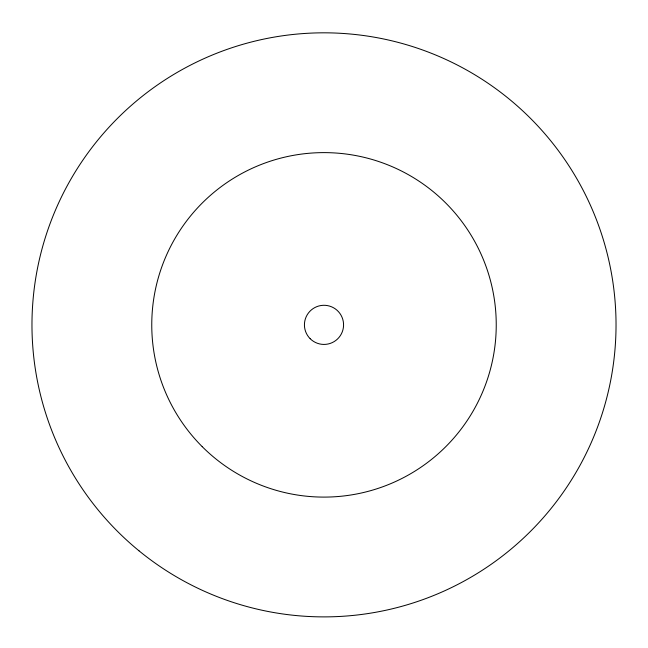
<?xml version="1.0" encoding="UTF-8"?>
<svg xmlns="http://www.w3.org/2000/svg" width="648" height="648" viewBox="0 0 648 648"><rect width="100%" height="100%" fill="white"/><g stroke="black" fill="none" stroke-linecap="round" stroke-linejoin="round"><path stroke-width="0.97" d="M138.996 550.808A292.029 292.029 0 0 0 612.182 372.098A292.029 292.029 0 0 0 220.822 51.662A292.029 292.029 0 0 0 138.996 550.808M202.208 446.65A172.238 172.238 0 0 0 490.374 369.433A172.238 172.238 0 0 0 279.418 158.485A172.238 172.238 0 0 0 202.208 446.65M310.157 338.693A19.57 19.57 0 0 0 342.905 329.921A19.57 19.57 0 0 0 318.938 305.953A19.57 19.57 0 0 0 310.157 338.693"/></g></svg>
